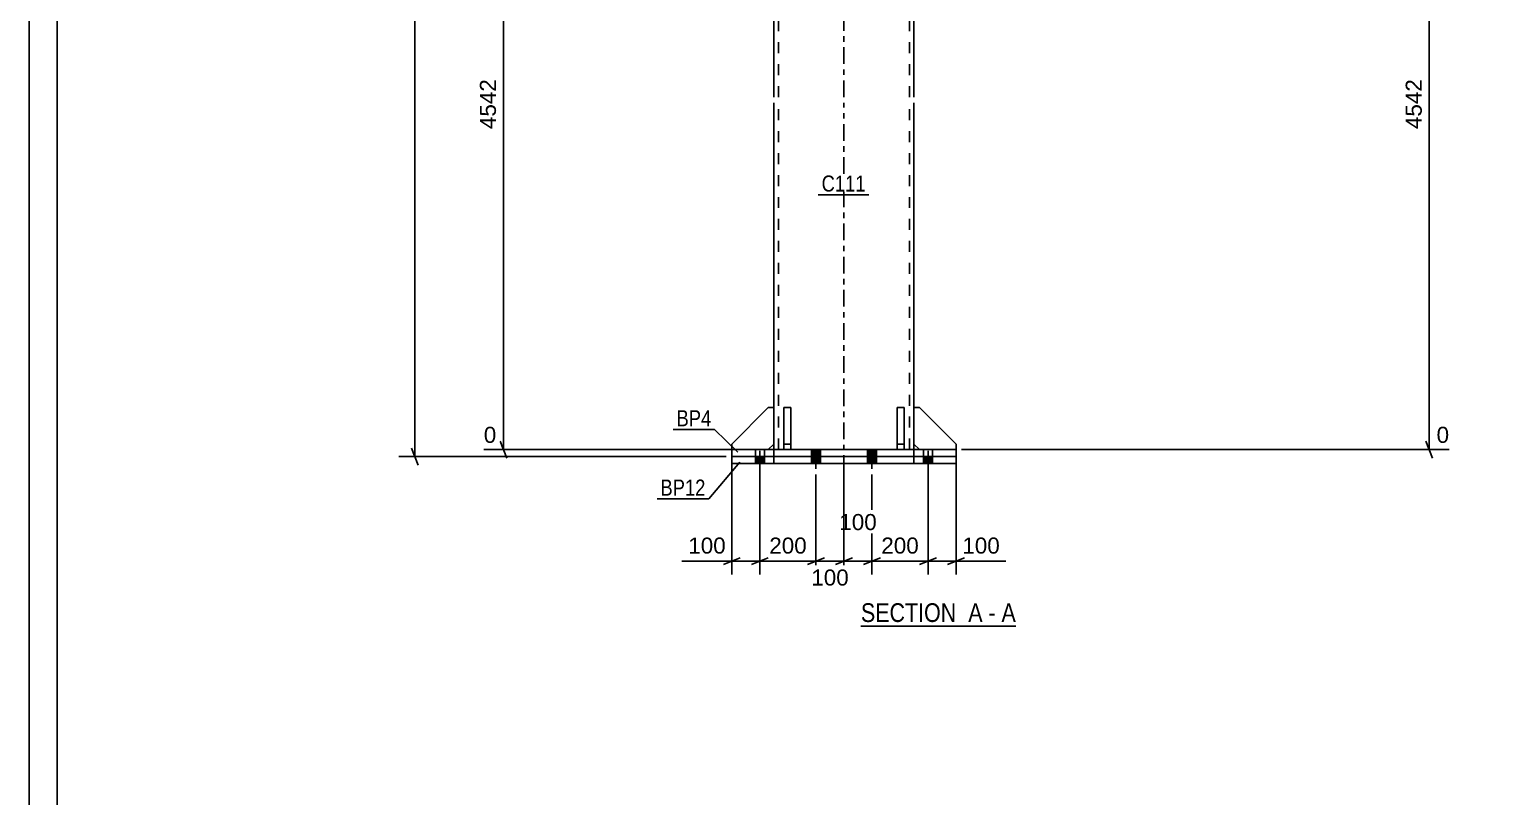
# Model space of a CAD drawing. Header units: millimetres. Extents: x -358 to 483, y -215 to 379.
# Drawn here: x -358.2 to -97.5, y -62 to 75 of the extents above; entities that cross this region are included whole.
import ezdxf

# ---------------------------------------------------------------- set-up
doc = ezdxf.new("R2010")
doc.units = ezdxf.units.MM
doc.linetypes.add('DXK_LINE_DOT2', pattern=[3.9198, 1.9599, -1.9599])
doc.linetypes.add('DXK_LINE_DOT3', pattern=[5.9187, 2.979, -0.9799, 0.9799, -0.9799])
doc.styles.add('Arial', font='ARIAL.TTF', dxfattribs={"height": 0.2})
doc.styles.add('Arial Narrow', font='ARIALN.TTF', dxfattribs={"height": 0.2})

# ---------------------------------------------------------------- blocks, each defined once
blk = doc.blocks.new('Unknown-284934251-1133')
at = {"color": 5, "linetype": 'Continuous'}
for p, q in [((-358.25, 378.96), (-358.25, -215.04)), ((-353.25, 373.96), (-353.25, -210.04))]:
    blk.add_line(p, q, dxfattribs=at)
blk = doc.blocks.new('Unknown-284934251-12 - 2077')
at = {"color": 6, "linetype": 'Continuous'}
blk.add_line((-209.79, -31.51), (-182.14, -31.51), dxfattribs=at)
at = {"color": 0, "linetype": 'Continuous'}
blk.add_wipeout([(-191.68, -30.76), (-191.68, -27.26), (-209.79, -27.26), (-209.79, -30.76)], dxfattribs=at)
at = {"color": 7, "linetype": 'Continuous', "style": 'Arial Narrow'}
blk.add_text('SECTION ', height=3.34, dxfattribs=at).set_placement((-209.79, -30.76))
at = {"color": 0, "linetype": 'Continuous'}
blk.add_wipeout([(-188.07, -30.76), (-188.07, -27.26), (-190.63, -27.26), (-190.63, -30.76)], dxfattribs=at)
blk.add_wipeout([(-185.75, -30.76), (-185.75, -27.26), (-187.02, -27.26), (-187.02, -30.76)], dxfattribs=at)
at = {"color": 7, "linetype": 'Continuous', "style": 'Arial Narrow'}
blk.add_text('A', height=3.34, dxfattribs=at).set_placement((-190.63, -30.76))
at = {"color": 0, "linetype": 'Continuous'}
blk.add_wipeout([(-182.14, -30.76), (-182.14, -27.26), (-184.7, -27.26), (-184.7, -30.76)], dxfattribs=at)
at = {"color": 7, "linetype": 'Continuous', "style": 'Arial Narrow'}
for s, p in [('A', (-184.7, -30.76)), ('-', (-187.02, -30.76))]:
    blk.add_text(s, height=3.34, dxfattribs=at).set_placement(p)
blk = doc.blocks.new('Part-284934251-2079 - 2077')
at = {"color": 2, "linetype": 'Continuous'}
for p, q in [((-226.32, 7.5), (-232.82, 1)), ((-225.32, 7.5), (-226.32, 7.5)), ((-232.82, 1), (-232.82, 0)), ((-226.32, 0), (-225.32, 1))]:
    blk.add_line(p, q, dxfattribs=at)
at = {"color": 7, "linetype": 'DXK_LINE_DOT2'}
for p, q in [((-225.32, 7.5), (-225.32, 1)), ((-232.82, 0), (-226.32, 0))]:
    blk.add_line(p, q, dxfattribs=at)
blk = doc.blocks.new('Part-284934251-2217 - 2077')
at = {"color": 7, "linetype": 'DXK_LINE_DOT3'}
for p, q in [((-212.82, 62.9), (-212.82, 311.69)), ((-212.82, -10), (-212.82, 61.9))]:
    blk.add_line(p, q, dxfattribs=at)
at = {"color": 2, "linetype": 'Continuous'}
for p, q in [((-225.32, 62.9), (-225.32, 301.69)), ((-200.32, 62.9), (-200.32, 301.69)), ((-225.32, 0), (-225.32, 61.9)), ((-200.32, 0), (-200.32, 61.9))]:
    blk.add_line(p, q, dxfattribs=at)
at = {"color": 7, "linetype": 'DXK_LINE_DOT2'}
for p, q in [((-224.52, 62.9), (-224.52, 301.69)), ((-201.12, 62.9), (-201.12, 301.69)), ((-224.52, 0), (-224.52, 61.9)), ((-201.12, 0), (-201.12, 61.9)), ((-225.32, 0), (-200.32, 0))]:
    blk.add_line(p, q, dxfattribs=at)
blk = doc.blocks.new('Part-284934251-2089 - 2077')
at = {"color": 2, "linetype": 'Continuous'}
for p, q in [((-232.82, 0), (-192.82, 0)), ((-232.82, -1.25), (-232.82, 0)), ((-192.82, -1.25), (-232.82, -1.25)), ((-225.32, -1.25), (-225.32, 0)), ((-200.32, -1.25), (-200.32, 0)), ((-192.82, 0), (-192.82, -1.25))]:
    blk.add_line(p, q, dxfattribs=at)
blk = doc.blocks.new('Part-284934251-2081 - 2077')
at = {"color": 2, "linetype": 'Continuous'}
for p, q in [((-199.32, 7.5), (-200.32, 7.5)), ((-192.82, 1), (-199.32, 7.5)), ((-199.32, 0), (-200.32, 1)), ((-192.82, 1), (-192.82, 0))]:
    blk.add_line(p, q, dxfattribs=at)
at = {"color": 7, "linetype": 'DXK_LINE_DOT2'}
for p, q in [((-200.32, 1), (-200.32, 7.5)), ((-192.82, 0), (-199.32, 0))]:
    blk.add_line(p, q, dxfattribs=at)
blk = doc.blocks.new('Part-284934251-2090 - 2077')
at = {"color": 2, "linetype": 'Continuous'}
for p, q in [((-203.32, 7.5), (-203.32, 0)), ((-203.32, 7.5), (-202.07, 7.5)), ((-202.07, 7.5), (-202.07, 0)), ((-202.07, 1), (-203.32, 1)), ((-203.32, 0), (-202.07, 0))]:
    blk.add_line(p, q, dxfattribs=at)
blk = doc.blocks.new('Part-284934251-2091 - 2077')
at = {"color": 2, "linetype": 'Continuous'}
for p, q in [((-223.57, 7.5), (-223.57, 0)), ((-223.57, 7.5), (-222.32, 7.5)), ((-222.32, 7.5), (-222.32, 0)), ((-223.57, 1), (-222.32, 1)), ((-223.57, 0), (-222.32, 0))]:
    blk.add_line(p, q, dxfattribs=at)
blk = doc.blocks.new('Bolt-284934251-2178 - 2077')
at = {"linetype": 'Continuous'}
for points in [[(-216.99, 0), (-218.64, 0), (-218.64, -1.25), (-216.99, -1.25)], [(-206.99, 0), (-208.64, 0), (-208.64, -1.25), (-206.99, -1.25)]]:
    blk.add_hatch(color=1, dxfattribs=at).paths.add_polyline_path(points)
at = {"color": 1, "linetype": 'DXK_LINE_DOT2'}
for p, q in [((-228.64, -1.25), (-228.64, 0)), ((-228.64, -1.25), (-228.64, 0)), ((-227.82, -2.2), (-227.82, 0)), ((-227.82, -2.2), (-227.82, 0)), ((-226.99, -1.25), (-226.99, 0)), ((-226.99, -1.25), (-226.99, 0)), ((-198.64, -1.25), (-198.64, 0)), ((-198.64, -1.25), (-198.64, 0)), ((-197.82, -2.2), (-197.82, 0)), ((-197.82, -2.2), (-197.82, 0)), ((-196.99, -1.25), (-196.99, 0)), ((-196.99, -1.25), (-196.99, 0))]:
    blk.add_line(p, q, dxfattribs=at)
at = {"color": 1, "linetype": 'Continuous'}
for p, q in [((-218.64, -1.25), (-218.64, 0)), ((-217.82, -2.2), (-217.82, 0)), ((-216.99, -1.25), (-216.99, 0)), ((-208.64, -1.25), (-208.64, 0)), ((-207.82, -2.2), (-207.82, 0)), ((-206.99, -1.25), (-206.99, 0))]:
    blk.add_line(p, q, dxfattribs=at)
blk = doc.blocks.new('Part-284934251-10340 - 2077')
at = {"color": 2, "linetype": 'Continuous'}
for p, q in [((-232.82, -1.25), (-192.82, -1.25)), ((-232.82, -2.5), (-232.82, -1.25)), ((-192.82, -2.5), (-232.82, -2.5)), ((-225.32, -2.5), (-225.32, -1.25)), ((-200.32, -2.5), (-200.32, -1.25)), ((-192.82, -1.25), (-192.82, -2.5))]:
    blk.add_line(p, q, dxfattribs=at)
blk = doc.blocks.new('Bolt-284934251-10341 - 2077')
at = {"linetype": 'Continuous'}
for points in [[(-226.99, -1.25), (-228.64, -1.25), (-228.64, -2.5), (-226.99, -2.5)], [(-226.99, -1.25), (-228.64, -1.25), (-228.64, -2.5), (-226.99, -2.5)], [(-216.99, -1.25), (-218.64, -1.25), (-218.64, -2.5), (-216.99, -2.5)], [(-206.99, -1.25), (-208.64, -1.25), (-208.64, -2.5), (-206.99, -2.5)], [(-196.99, -1.25), (-198.64, -1.25), (-198.64, -2.5), (-196.99, -2.5)], [(-196.99, -1.25), (-198.64, -1.25), (-198.64, -2.5), (-196.99, -2.5)]]:
    blk.add_hatch(color=1, dxfattribs=at).paths.add_polyline_path(points)
at = {"color": 1, "linetype": 'Continuous'}
for p, q in [((-228.64, -2.5), (-228.64, -1.25)), ((-228.64, -2.5), (-228.64, -1.25)), ((-227.82, -3.45), (-227.82, -1.25)), ((-227.82, -3.45), (-227.82, -1.25)), ((-226.99, -2.5), (-226.99, -1.25)), ((-226.99, -2.5), (-226.99, -1.25)), ((-218.64, -2.5), (-218.64, -1.25)), ((-217.82, -3.45), (-217.82, -1.25)), ((-216.99, -2.5), (-216.99, -1.25)), ((-208.64, -2.5), (-208.64, -1.25)), ((-207.82, -3.45), (-207.82, -1.25)), ((-206.99, -2.5), (-206.99, -1.25)), ((-198.64, -2.5), (-198.64, -1.25)), ((-198.64, -2.5), (-198.64, -1.25)), ((-197.82, -3.45), (-197.82, -1.25)), ((-197.82, -3.45), (-197.82, -1.25)), ((-196.99, -2.5), (-196.99, -1.25)), ((-196.99, -2.5), (-196.99, -1.25))]:
    blk.add_line(p, q, dxfattribs=at)
blk = doc.blocks.new('StraightDimension-284934251-14724 - 2077')
at = {"color": 7, "linetype": 'Continuous'}
for p, q in [((-227.82, -2.25), (-227.82, -22.31)), ((-217.82, -4.45), (-217.82, -22.31)), ((-229.32, -20.51), (-226.32, -19.31)), ((-227.82, -19.91), (-217.82, -19.91)), ((-216.32, -19.31), (-219.32, -20.51))]:
    blk.add_line(p, q, dxfattribs=at)
at = {"color": 0}
blk.add_wipeout([(-218.88, -19.16), (-218.88, -14.96), (-226.75, -14.96), (-226.75, -19.16)], dxfattribs=at)
at = {"color": 3, "style": 'Arial'}
blk.add_text('200', height=2.865, dxfattribs=at).set_placement((-226.15, -18.56))
blk = doc.blocks.new('StraightDimension-284934251-2355 - 2077')
at = {"color": 7, "linetype": 'Continuous'}
for p, q in [((-289.43, -1.25), (-289.43, 329.14)), ((-290.03, 0.25), (-288.83, -2.75)), ((-233.82, -1.25), (-292.28, -1.25))]:
    blk.add_line(p, q, dxfattribs=at)
blk = doc.blocks.new('StraightDimension-284934251-8954 - 2077')
at = {"color": 7, "linetype": 'Continuous'}
for p, q in [((-250.07, 123.3), (-283.78, 123.3)), ((-272.99, 121.8), (-274.19, 124.8)), ((-273.59, 0), (-273.59, 123.3)), ((-274.19, 1.5), (-272.99, -1.5)), ((-226.32, 0), (-277.11, 0))]:
    blk.add_line(p, q, dxfattribs=at)
at = {"color": 0, "linetype": 'Continuous'}
for points in [[(-274.29, 123.9), (-274.29, 128.1), (-284.38, 128.1), (-284.38, 123.9)], [(-274.29, 0.6), (-274.29, 4.8), (-277.71, 4.8), (-277.71, 0.6)]]:
    blk.add_wipeout(points, dxfattribs=at)
at = {"color": 0}
blk.add_wipeout([(-274.34, 66.7), (-278.54, 66.7), (-278.54, 56.6), (-274.34, 56.6)], dxfattribs=at)
at = {"color": 3, "linetype": 'Continuous', "style": 'Arial'}
for s, height, p in [('4542', 2.865, (-283.78, 124.5)), ('0', 2.87, (-277.11, 1.2))]:
    blk.add_text(s, height=height, dxfattribs=at).set_placement(p)
at = {"color": 3, "style": 'Arial'}
blk.add_text('4542', height=2.865, rotation=90.0002, dxfattribs=at).set_placement((-274.94, 57.2))
blk = doc.blocks.new('StraightDimension-284934251-14720 - 2077')
at = {"color": 7, "linetype": 'Continuous'}
for p, q in [((-197.82, -2.25), (-197.82, -22.31)), ((-192.82, -2.25), (-192.82, -22.31)), ((-199.32, -20.51), (-196.32, -19.31)), ((-197.82, -19.91), (-192.82, -19.91)), ((-191.32, -19.31), (-194.32, -20.51))]:
    blk.add_line(p, q, dxfattribs=at)
at = {"color": 0}
blk.add_wipeout([(-184.42, -19.16), (-184.42, -14.96), (-192.29, -14.96), (-192.29, -19.16)], dxfattribs=at)
at = {"color": 7, "linetype": 'Continuous'}
blk.add_line((-192.82, -19.91), (-183.9, -19.91), dxfattribs=at)
blk.add_line((-192.82, -19.91), (-183.9, -19.91), dxfattribs=at)
at = {"color": 3, "style": 'Arial'}
blk.add_text('100', height=2.865, dxfattribs=at).set_placement((-191.69, -18.56))
blk = doc.blocks.new('StraightDimension-284934251-14721 - 2077')
at = {"color": 7, "linetype": 'Continuous'}
for p, q in [((-197.82, -2.25), (-197.82, -22.31)), ((-207.82, -4.45), (-207.82, -22.31)), ((-209.32, -20.51), (-206.32, -19.31)), ((-207.82, -19.91), (-197.82, -19.91)), ((-196.32, -19.31), (-199.32, -20.51))]:
    blk.add_line(p, q, dxfattribs=at)
at = {"color": 0}
blk.add_wipeout([(-198.88, -19.16), (-198.88, -14.96), (-206.75, -14.96), (-206.75, -19.16)], dxfattribs=at)
at = {"color": 3, "style": 'Arial'}
blk.add_text('200', height=2.865, dxfattribs=at).set_placement((-206.15, -18.56))
blk = doc.blocks.new('StraightDimension-284934251-14722 - 2077')
at = {"color": 7, "linetype": 'Continuous'}
for p, q in [((-212.82, -1), (-212.82, -22.31)), ((-207.82, -4.45), (-207.82, -22.31)), ((-214.32, -20.51), (-211.32, -19.31)), ((-212.82, -19.91), (-207.82, -19.91)), ((-206.32, -19.31), (-209.32, -20.51))]:
    blk.add_line(p, q, dxfattribs=at)
at = {"color": 0}
blk.add_wipeout([(-206.38, -14.96), (-206.38, -10.76), (-214.25, -10.76), (-214.25, -14.96)], dxfattribs=at)
at = {"color": 3, "style": 'Arial'}
blk.add_text('100', height=2.865, dxfattribs=at).set_placement((-213.65, -14.36))
blk = doc.blocks.new('StraightDimension-284934251-14723 - 2077')
at = {"color": 7, "linetype": 'Continuous'}
for p, q in [((-212.82, -1), (-212.82, -22.76)), ((-217.82, -4.45), (-217.82, -22.76)), ((-219.32, -20.51), (-216.32, -19.31)), ((-217.82, -19.91), (-212.82, -19.91)), ((-211.32, -19.31), (-214.32, -20.51))]:
    blk.add_line(p, q, dxfattribs=at)
at = {"color": 0}
blk.add_wipeout([(-211.38, -24.86), (-211.38, -20.66), (-219.25, -20.66), (-219.25, -24.86)], dxfattribs=at)
at = {"color": 3, "style": 'Arial'}
blk.add_text('100', height=2.865, dxfattribs=at).set_placement((-218.65, -24.26))
blk = doc.blocks.new('StraightDimension-284934251-14725 - 2077')
at = {"color": 7, "linetype": 'Continuous'}
for p, q in [((-232.82, -2.25), (-232.82, -22.31)), ((-227.82, -2.25), (-227.82, -22.31)), ((-234.32, -20.51), (-231.32, -19.31)), ((-232.82, -19.91), (-227.82, -19.91)), ((-226.32, -19.31), (-229.32, -20.51))]:
    blk.add_line(p, q, dxfattribs=at)
at = {"color": 0}
blk.add_wipeout([(-233.34, -19.16), (-233.34, -14.96), (-241.21, -14.96), (-241.21, -19.16)], dxfattribs=at)
at = {"color": 7, "linetype": 'Continuous'}
blk.add_line((-232.82, -19.91), (-241.74, -19.91), dxfattribs=at)
blk.add_line((-232.82, -19.91), (-241.74, -19.91), dxfattribs=at)
at = {"color": 3, "style": 'Arial'}
blk.add_text('100', height=2.865, dxfattribs=at).set_placement((-240.61, -18.56))
blk = doc.blocks.new('StraightDimension-284934251-16402 - 2077')
at = {"color": 7, "linetype": 'Continuous'}
for p, q in [((-138.7, 123.3), (-98.14, 123.3)), ((-107.74, 121.8), (-108.94, 124.8)), ((-108.34, 0), (-108.34, 123.3)), ((-108.94, 1.5), (-107.74, -1.5)), ((-191.82, 0), (-104.81, 0))]:
    blk.add_line(p, q, dxfattribs=at)
at = {"color": 0, "linetype": 'Continuous'}
for points in [[(-97.54, 123.9), (-97.54, 128.1), (-107.64, 128.1), (-107.64, 123.9)], [(-104.21, 0.6), (-104.21, 4.8), (-107.64, 4.8), (-107.64, 0.6)]]:
    blk.add_wipeout(points, dxfattribs=at)
at = {"color": 0}
blk.add_wipeout([(-109.09, 66.7), (-113.29, 66.7), (-113.29, 56.6), (-109.09, 56.6)], dxfattribs=at)
at = {"color": 3, "linetype": 'Continuous', "style": 'Arial'}
for s, height, p in [('4542', 2.865, (-107.04, 124.5)), ('0', 2.87, (-107.04, 1.2))]:
    blk.add_text(s, height=height, dxfattribs=at).set_placement(p)
at = {"color": 3, "style": 'Arial'}
blk.add_text('4542', height=2.865, rotation=90.0002, dxfattribs=at).set_placement((-109.69, 57.2))
blk = doc.blocks.new('Mark-284934251-2085 - 2077')
at = {"color": 0}
blk.add_wipeout([(-236.5, 4.16), (-236.5, 7.16), (-242.71, 7.16), (-242.71, 4.16)], dxfattribs=at)
blk.add_wipeout([(-236.5, 4.16), (-236.5, 7.16), (-242.71, 7.16), (-242.71, 4.16)], dxfattribs=at)
at = {"color": 30, "linetype": 'Continuous'}
for p in [(-243.31, 3.56), (-231.74, -0.47)]:
    blk.add_line(p, (-235.9, 3.56), dxfattribs=at)
at = {"color": 3, "style": 'Arial Narrow'}
blk.add_text('BP4', height=2.863, dxfattribs=at).set_placement((-242.71, 4.16))
blk = doc.blocks.new('Mark-284934251-2215 - 2077')
at = {"color": 0}
blk.add_wipeout([(-208.96, 46.05), (-208.96, 49.05), (-216.81, 49.05), (-216.81, 46.05)], dxfattribs=at)
blk.add_wipeout([(-208.96, 46.05), (-208.96, 49.05), (-216.81, 49.05), (-216.81, 46.05)], dxfattribs=at)
at = {"color": 30, "linetype": 'Continuous'}
blk.add_line((-217.41, 45.45), (-208.36, 45.45), dxfattribs=at)
at = {"color": 3, "style": 'Arial Narrow'}
blk.add_text('C111', height=2.863, dxfattribs=at).set_placement((-216.81, 46.05))
blk = doc.blocks.new('Mark-284934251-14802 - 2077')
at = {"color": 0}
blk.add_wipeout([(-237.54, -8.21), (-237.54, -5.21), (-245.58, -5.21), (-245.58, -8.21)], dxfattribs=at)
blk.add_wipeout([(-237.54, -8.21), (-237.54, -5.21), (-245.58, -5.21), (-245.58, -8.21)], dxfattribs=at)
at = {"color": 30, "linetype": 'Continuous'}
for p in [(-231.38, -2.27), (-246.18, -8.81)]:
    blk.add_line(p, (-236.94, -8.81), dxfattribs=at)
at = {"color": 3, "style": 'Arial Narrow'}
blk.add_text('BP12', height=2.863, dxfattribs=at).set_placement((-245.58, -8.21))

msp = doc.modelspace()

# ---------------------------------------------------------------- block references
for name in ['Unknown-284934251-1133', 'Part-284934251-2217 - 2077', 'Part-284934251-2079 - 2077', 'Part-284934251-2091 - 2077', 'Part-284934251-2090 - 2077', 'Part-284934251-2081 - 2077', 'Part-284934251-2089 - 2077', 'Part-284934251-10340 - 2077', 'Bolt-284934251-2178 - 2077', 'Bolt-284934251-10341 - 2077']:
    msp.add_blockref(name, (0, 0))

# ---------------------------------------------------------------- next in the draw order: block references
for name in ['StraightDimension-284934251-14724 - 2077', 'StraightDimension-284934251-14720 - 2077', 'Unknown-284934251-12 - 2077']:
    msp.add_blockref(name, (0, 0))

# ---------------------------------------------------------------- next in the draw order: block references
for name in ['StraightDimension-284934251-2355 - 2077', 'StraightDimension-284934251-16402 - 2077', 'StraightDimension-284934251-14721 - 2077']:
    msp.add_blockref(name, (0, 0))

# ---------------------------------------------------------------- next in the draw order: block references
for name in ['StraightDimension-284934251-8954 - 2077', 'Mark-284934251-2215 - 2077', 'StraightDimension-284934251-14722 - 2077']:
    msp.add_blockref(name, (0, 0))

# ---------------------------------------------------------------- next in the draw order: block references
for name in ['Mark-284934251-2085 - 2077', 'StraightDimension-284934251-14725 - 2077', 'StraightDimension-284934251-14723 - 2077']:
    msp.add_blockref(name, (0, 0))

# ---------------------------------------------------------------- next in the draw order: block references
msp.add_blockref('Mark-284934251-14802 - 2077', (0, 0))

doc.saveas('drawing.dxf')
